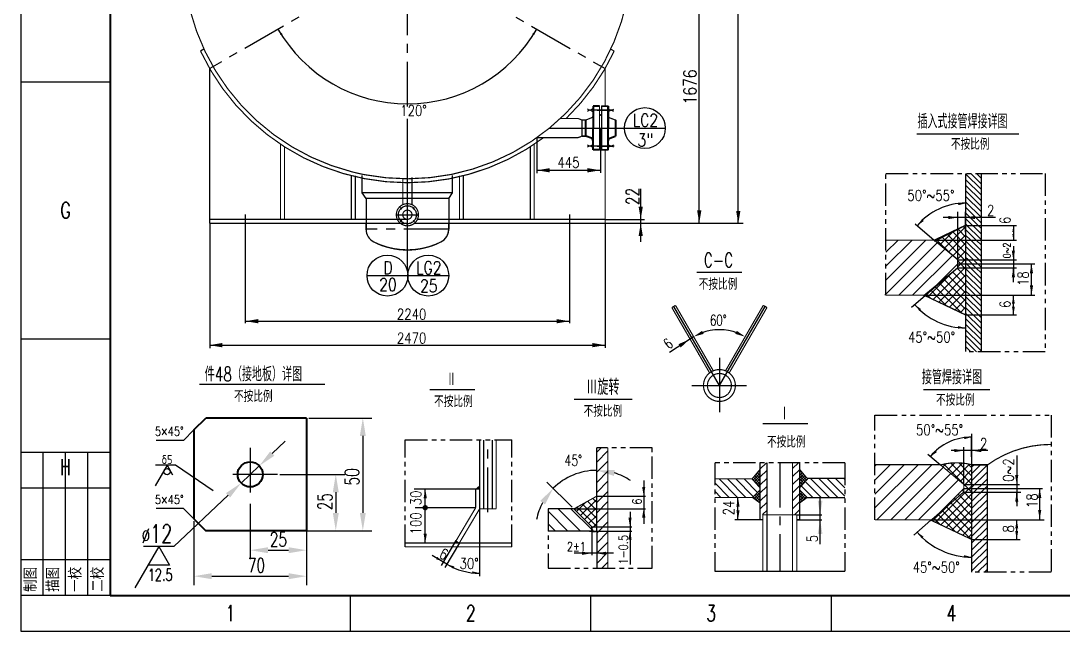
# Model space of a CAD drawing. Header units: millimetres. Extents: x 0 to 841, y 645 to 1239.
# Drawn here: x 0 to 291.3, y 645 to 815.6 of the extents above; entities that cross this region are included whole.
import ezdxf
from ezdxf.enums import TextEntityAlignment as Align

# ---------------------------------------------------------------- set-up
doc = ezdxf.new("R2010")
doc.units = ezdxf.units.MM
doc.header["$LTSCALE"] = 10
for name, pattern in [('CENTER', [2, 1.25, -0.25, 0.25, -0.25]), ('DASHDOT-M', [25, 20, -2, 1, -2]), ('HIDDEN', [9.525, 6.35, -3.175]), ('HIDDEN-M', [4.5, 3, -1.5]), ('PHANTOM2', [1.25, 0.625, -0.125, 0.125, -0.125, 0.125, -0.125])]:
    doc.linetypes.add(name, pattern=pattern)
for name, color, linetype in [('CEN', 1, 'CENTER'), ('DIM', 4, 'Continuous'), ('DIV', 5, 'PHANTOM2'), ('HAT', 3, 'Continuous'), ('HID', 6, 'HIDDEN'), ('SYMBOL', 9, 'Continuous'), ('THN', 2, 'Continuous'), ('TXT', 4, 'Continuous')]:
    doc.layers.add(name, color=color, linetype=linetype)
doc.layers.add('THK', color=7, linetype='Continuous', lineweight=40)
doc.styles.add('HZ', font='romans.shx', dxfattribs={"width": 3, "height": 6, "bigfont": 'hztxtc.shx'})
doc.styles.add('HZFS', font='complex.shx', dxfattribs={"width": 0.7, "bigfont": 'HZTXTC.SHX'})
doc.styles.get("Standard").update_dxf_attribs({"font": 'complex.shx', "width": 0.7, "bigfont": 'HZTXTC.SHX'})
doc.dimstyles.new('TYDIMSTYLE$0', dxfattribs={"dimtxt": 3.125, "dimasz": 5, "dimexe": 2.5, "dimexo": 0.625, "dimgap": 1, "dimtad": 1, "dimdec": 4, "dimdsep": 46, "dimtxsty": 'standard', "dimcen": 0, "dimclrd": 256, "dimclre": 256, "dimclrt": 256, "dimadec": 0, "dimazin": 0, "dimtfac": 0.707, "dimtdec": 4, "dimtmove": 0, "dimatfit": 3, "dimfxl": 0, "dimarcsym": 0})
doc.dimstyles.new('TYDIMSTYLE$2', dxfattribs={"dimtxt": 3.125, "dimasz": 5, "dimexe": 2.5, "dimexo": 0.625, "dimgap": 1, "dimtad": 2, "dimtih": 1, "dimtoh": 1, "dimdec": 4, "dimdsep": 46, "dimtxsty": 'standard', "dimcen": 0, "dimclrd": 256, "dimclre": 256, "dimclrt": 256, "dimadec": 0, "dimazin": 0, "dimtfac": 0.707, "dimtdec": 4, "dimtmove": 0, "dimatfit": 3, "dimfxl": 0, "dimarcsym": 0})
doc.dimstyles.new('TYDIMSTYLE$3', dxfattribs={"dimtxt": 3.125, "dimasz": 5, "dimexe": 2.5, "dimexo": 0.625, "dimgap": 1, "dimtad": 1, "dimtoh": 1, "dimdec": 4, "dimdsep": 46, "dimtxsty": 'standard', "dimcen": 0, "dimclrd": 256, "dimclre": 256, "dimclrt": 256, "dimadec": 0, "dimazin": 0, "dimtfac": 0.707, "dimtdec": 4, "dimtmove": 0, "dimatfit": 2, "dimfxl": 0, "dimarcsym": 0})

# ---------------------------------------------------------------- blocks, each defined once
blk = doc.blocks.new('hql1')
at = {"layer": 'THN'}
for p, q in [((-25, 40), (0, 40)), ((-25, 40), (-25, 0)), ((-18.75, 0), (-18.75, 40)), ((-12.5, 0), (-12.5, 40)), ((-6.25, 0), (-6.25, 40)), ((0, 0), (0, 40)), ((0, 30), (-25, 30)), ((-25, 10), (0, 10)), ((0, 0), (-25, 0))]:
    blk.add_line(p, q, dxfattribs=at)
at = {"layer": 'TXT'}
for s, p in [(' 制图', (-20.52, -1.42)), (' 描图', (-14.27, -1.42)), (' 一校', (-8.02, -1.42)), (' 二校', (-1.77, -1.42))]:
    blk.add_text(s, height=3.5, rotation=90, dxfattribs=at).set_placement(p)
blk = doc.blocks.new('*X4')
at = {"color": 0, "linetype": 'Continuous'}
for p, q in [((-895.65, -186.93), (-897.3, -185.28)), ((-895.65, -186.23), (-896.98, -184.89)), ((-895.65, -185.52), (-896.66, -184.51)), ((-895.65, -184.81), (-896.34, -184.12)), ((-895.65, -184.11), (-896.01, -183.74)), ((-895.65, -183.4), (-895.69, -183.35)), ((-884.05, -185.09), (-885.55, -183.59)), ((-883.83, -186.02), (-885.55, -184.3)), ((-884.16, -186.4), (-885.55, -185.01)), ((-895.65, -187.64), (-897.62, -185.66)), ((-884.5, -186.77), (-885.55, -185.72)), ((-884.83, -187.15), (-885.55, -186.42)), ((-885.16, -187.52), (-885.55, -187.13)), ((-885.5, -187.89), (-885.55, -187.84)), ((-895.86, -191.67), (-897.31, -190.22)), ((-895.65, -191.18), (-896.95, -189.87)), ((-895.65, -190.47), (-896.6, -189.51)), ((-895.65, -189.76), (-896.25, -189.16)), ((-895.65, -189.06), (-895.9, -188.8)), ((-884.07, -190.73), (-885.55, -189.25)), ((-884.48, -191.03), (-885.55, -189.96)), ((-884.88, -191.33), (-885.55, -190.67)), ((-885.29, -191.63), (-885.55, -191.37))]:
    blk.add_line(p, q, dxfattribs=at)
blk = doc.blocks.new('*X3')
at = {"color": 0, "linetype": 'Continuous'}
for p, q in [((-897.37, -186.02), (-895.65, -184.3)), ((-897.13, -185.07), (-895.65, -183.59)), ((-897.04, -186.39), (-895.65, -185)), ((-885.55, -183.39), (-885.51, -183.35)), ((-885.55, -184.1), (-885.18, -183.74)), ((-885.55, -184.81), (-884.86, -184.12)), ((-885.55, -185.52), (-884.54, -184.51)), ((-885.55, -186.22), (-884.22, -184.89)), ((-885.55, -186.93), (-883.9, -185.28)), ((-896.7, -186.77), (-895.65, -185.71)), ((-896.37, -187.14), (-895.65, -186.42)), ((-896.04, -187.52), (-895.65, -187.13)), ((-895.7, -187.89), (-895.65, -187.83)), ((-885.55, -187.64), (-883.58, -185.66)), ((-897.13, -190.73), (-895.65, -189.25)), ((-896.72, -191.03), (-895.65, -189.95)), ((-885.55, -189.05), (-885.3, -188.8)), ((-885.55, -189.76), (-884.95, -189.16)), ((-885.55, -190.47), (-884.6, -189.51)), ((-885.55, -191.17), (-884.25, -189.87)), ((-885.36, -191.69), (-883.89, -190.22)), ((-896.32, -191.33), (-895.65, -190.66)), ((-895.91, -191.63), (-895.65, -191.37))]:
    blk.add_line(p, q, dxfattribs=at)
blk = doc.blocks.new('*D30')
at = {"lineweight": -2}
for p, q in [((64.09, 680.55), (64.09, 665.11)), ((79.84, 680.55), (79.84, 665.11)), ((69.09, 667.61), (74.84, 667.61))]:
    blk.add_line(p, q, dxfattribs=at)
for points in [[(69.09, 668.44), (69.09, 666.78), (64.09, 667.61)], [(74.84, 668.44), (74.84, 666.78), (79.84, 667.61)]]:
    blk.add_solid(points)
at = {"layer": 'DEFPOINTS', "color": 0}
for p in [(64.09, 681.18), (79.84, 681.18), (79.84, 667.61)]:
    blk.add_point(p, dxfattribs=at)
at = {"insert": (71.98, 670.61), "char_height": 4, "attachment_point": 5}
blk.add_mtext('25', dxfattribs=at)
blk = doc.blocks.new('*D31')
at = {"lineweight": -2}
for p, q in [((72.34, 688.79), (90.51, 688.79)), ((88.01, 683.79), (88.01, 678.04)), ((72.34, 673.04), (90.51, 673.04))]:
    blk.add_line(p, q, dxfattribs=at)
for points in [[(87.18, 683.79), (88.85, 683.79), (88.01, 688.79)], [(87.18, 678.04), (88.85, 678.04), (88.01, 673.04)]]:
    blk.add_solid(points)
at = {"layer": 'DEFPOINTS', "color": 0}
for p in [(71.72, 688.79), (71.72, 673.04), (88.01, 673.04)]:
    blk.add_point(p, dxfattribs=at)
at = {"insert": (85.01, 681.18), "char_height": 4, "attachment_point": 5, "rotation": 90}
blk.add_mtext('25', dxfattribs=at)
blk = doc.blocks.new('*D32')
at = {"lineweight": -2}
for p, q in [((80.47, 704.54), (98.07, 704.54)), ((95.57, 699.54), (95.57, 678.04)), ((80.47, 673.04), (98.07, 673.04))]:
    blk.add_line(p, q, dxfattribs=at)
for points in [[(94.74, 699.54), (96.4, 699.54), (95.57, 704.54)], [(94.74, 678.04), (96.4, 678.04), (95.57, 673.04)]]:
    blk.add_solid(points)
at = {"layer": 'DEFPOINTS', "color": 0}
for p in [(79.84, 704.54), (79.84, 673.04), (95.57, 673.04)]:
    blk.add_point(p, dxfattribs=at)
at = {"insert": (92.57, 688.12), "char_height": 4, "attachment_point": 5, "rotation": 90}
blk.add_mtext('50', dxfattribs=at)
blk = doc.blocks.new('*D33')
at = {"lineweight": -2}
for p, q in [((48.34, 675.72), (48.34, 657.85)), ((79.84, 672.41), (79.84, 657.85)), ((53.34, 660.35), (74.84, 660.35))]:
    blk.add_line(p, q, dxfattribs=at)
for points in [[(53.34, 661.18), (53.34, 659.51), (48.34, 660.35)], [(74.84, 661.18), (74.84, 659.51), (79.84, 660.35)]]:
    blk.add_solid(points)
at = {"layer": 'DEFPOINTS', "color": 0}
for p in [(48.34, 676.35), (79.84, 673.04), (79.84, 660.35)]:
    blk.add_point(p, dxfattribs=at)
at = {"insert": (65.84, 663.35), "char_height": 4, "attachment_point": 5}
blk.add_mtext('70', dxfattribs=at)
blk = doc.blocks.new('*D34')
at = {"lineweight": -2}
for p, q in [((70.28, 694.62), (73.91, 698.05)), ((66.64, 691.19), (61.55, 686.38)), ((57.91, 682.95), (42.77, 668.67)), ((42.77, 668.67), (34.28, 668.67))]:
    blk.add_line(p, q, dxfattribs=at)
for points in [[(69.7, 695.23), (70.85, 694.01), (66.64, 691.19)], [(57.34, 683.56), (58.48, 682.35), (61.55, 686.38)]]:
    blk.add_solid(points)
at = {"layer": 'DEFPOINTS', "color": 0}
for p in [(66.64, 691.19), (61.55, 686.38)]:
    blk.add_point(p, dxfattribs=at)
at = {"insert": (38.03, 672.23), "char_height": 4, "attachment_point": 5}
blk.add_mtext('%%c{\\H1.28x;12}', dxfattribs=at)
blk = doc.blocks.new('*D36')
at = {"layer": 'DEFPOINTS', "color": 0}
for p in [(160.92, 696.26), (152.34, 687.63), (154.48, 679.22), (159.52, 674.17), (160.92, 672.98)]:
    blk.add_point(p, dxfattribs=at)
at = {"layer": 'DIM', "lineweight": -2}
blk.add_line((154.04, 679.66), (147.02, 686.67), dxfattribs=at)
for start, end in [(90, 135), (56.477, 73.2385), (151.7615, 168.523)]:
    blk.add_arc((160.92, 672.78), 17.15, start, end, dxfattribs=at)
at = {"layer": 'DIM'}
for points in [[(165.74, 688.38), (165.99, 690.02), (160.92, 689.93)], [(145.14, 681.39), (146.48, 680.39), (148.79, 684.9)]]:
    blk.add_solid(points, dxfattribs=at)
at = {"layer": 'DIM', "insert": (154.4, 692.73), "char_height": 3.125, "attachment_point": 5}
blk.add_mtext('45°', dxfattribs=at)

msp = doc.modelspace()

# ---------------------------------------------------------------- hatches: boundary and pattern name
at = {"layer": 'HAT'}
h = msp.add_hatch(dxfattribs=at)
h.set_pattern_fill('ANSI37', color=256, scale=0.5, style=0)
h.paths.add_polyline_path([(261.83472, 757.32718), (255.86492, 754.2539), (261.83472, 754.2539)])
h.paths.add_polyline_path([(264.03472, 758.38314), (263.8859, 758.38314), (261.83472, 757.32718), (261.83472, 754.2539), (264.03472, 754.2539)])
h.paths.add_polyline_path([(264.03472, 754.2539), (261.83472, 754.2539), (261.83472, 748.78881), (264.03472, 748.78881)])
h.paths.add_polyline_path([(261.83472, 754.2539), (255.86492, 754.2539), (255.51842, 754.07552), (261.81888, 748.78881), (261.83472, 748.78881)])
h.paths.add_polyline_path([(264.03472, 748.78881), (261.83472, 748.78881), (261.83472, 748.77552), (261.83472, 747.67552), (264.03472, 747.67552)])
h.paths.add_polyline_path([(264.03472, 747.67552), (261.83472, 747.67552), (261.83472, 746.57552), (264.03472, 746.57552)])
h.paths.add_polyline_path([(264.03472, 746.57552), (261.83472, 746.57552), (259.88166, 744.97417), (252.80287, 738.87552), (264.03472, 738.87552)])
h.paths.add_polyline_path([(264.03472, 738.87552), (252.80287, 738.87552), (252.67553, 738.76581), (264.03472, 733.39381)])
h = msp.add_hatch(dxfattribs=at)
h.set_pattern_fill('ANSI37', color=256, scale=0.5, style=0)
h.paths.add_polyline_path([(263.511, 691.92757, 0.099032199), (257.02714, 691.44375), (263.511, 686.00315)])
h.paths.add_polyline_path([(265.711, 691.50315, 0.033834014), (263.511, 691.92757), (263.511, 686.00315), (265.711, 686.00315)])
h.paths.add_polyline_path([(265.711, 686.00315), (263.511, 686.00315), (263.511, 684.90315), (265.711, 684.90315)])
h.paths.add_polyline_path([(265.711, 684.90315), (263.511, 684.90315), (263.511, 683.80315), (265.711, 683.80315)])
h.paths.add_polyline_path([(265.711, 683.80315), (263.511, 683.80315), (263.511, 684.83875), (256.61876, 677.9465), (258.94281, 679.94876), (255.09719, 676.10315), (265.711, 676.10315)])
h.paths.add_polyline_path([(265.711, 676.10315), (255.09719, 676.10315), (254.78339, 675.78934), (265.34495, 670.79455), (265.711, 671.1606)])
h = msp.add_hatch(dxfattribs=at)
h.set_pattern_fill('ANSI37', color=256, scale=0.5, style=0)
h.paths.add_polyline_path([(160.91942, 679.21607), (154.66174, 679.21607), (154.5444, 679.15083), (159.52477, 674.17047), (160.91942, 674.17047)])
h.paths.add_polyline_path([(160.91942, 674.17047), (159.52477, 674.17047), (159.52477, 672.97561), (160.91942, 672.97561)])
h.paths.add_polyline_path([(160.91942, 682.6953), (154.66174, 679.21607), (160.91942, 679.21607)])

# ---------------------------------------------------------------- linework, layer by layer
at = {"color": 1, "linetype": 'ByBlock'}
for p, q in [((200.49387, 758.97793), (200.49387, 928.17858)), ((189.58482, 758.97793), (189.58482, 834.12003)), ((108.02115, 760.07793), (108.02115, 788.1535)), ((144.23182, 773.80113), (162.00505, 773.80113)), ((173.23105, 753.81156), (173.23105, 768.63501)), ((277.37409, 758.38314), (277.37409, 754.2539)), ((277.37409, 752.6129), (277.37409, 744.23461)), ((62.66873, 731.61409), (153.37357, 731.61409)), ((52.76873, 724.92525), (163.27357, 724.92525)), ((278.31137, 694.04674), (278.31137, 679.90766)), ((113.00838, 669.64987), (113.00838, 684.70046)), ((174.06699, 687.06791), (174.06699, 674.99756)), ((200.40462, 676.12927), (200.40462, 682.33457)), ((223.36444, 669.2637), (223.36444, 682.30383)), ((170.23982, 678.30068), (170.23982, 663.61807)), ((165.66346, 666.75224), (154.66985, 666.75224)), ((164.19388, 666.75224), (156.20243, 666.75224))]:
    msp.add_line(p, q, dxfattribs=at)
at = {"color": 4, "linetype": 'Continuous'}
for p, q in [((51.18067, 807.65401), (50.22442, 807.10192)), ((159.9126, 779.49377), (159.9126, 791.69223)), ((159.9126, 791.69223), (161.69453, 791.69223)), ((164.0975, 791.69223), (162.31557, 791.69223)), ((157.83224, 787.83155), (156.83499, 787.83155)), ((161.69453, 789.26823), (162.31557, 789.26823)), ((162.00505, 785.593), (162.00505, 773.09534)), ((168.68912, 785.593), (180.10293, 785.593)), ((144.23182, 782.93333), (144.23182, 772.97407)), ((157.83224, 783.35445), (156.83499, 783.35445)), ((156.83499, 783.35445), (157.83224, 783.35445)), ((159.9126, 779.49377), (161.69453, 779.49377)), ((161.69453, 779.49377), (159.9126, 779.49377)), ((164.0975, 779.49377), (162.31557, 779.49377)), ((162.31557, 779.49377), (164.0975, 779.49377)), ((106.44401, 762.9509), (106.03076, 763.36416)), ((106.44401, 762.9509), (106.03076, 763.36416)), ((109.59829, 762.9509), (110.01155, 763.36416)), ((109.59829, 762.9509), (110.01155, 763.36416)), ((104.92796, 761.37376), (111.03763, 761.37376)), ((52.76873, 758.97793), (52.76873, 724.05356)), ((96.47115, 758.97793), (96.47115, 757.32793)), ((106.44401, 759.79662), (106.03076, 759.38337)), ((106.44401, 759.79662), (106.03076, 759.38337)), ((109.59829, 759.79662), (110.01155, 759.38337)), ((109.59829, 759.79662), (110.01155, 759.38337)), ((119.57115, 758.97793), (119.57115, 757.32793)), ((163.27357, 760.07793), (174.32855, 760.07793)), ((163.27357, 758.97793), (163.27357, 724.20077)), ((163.27357, 758.97793), (201.82182, 758.97793)), ((255.33018, 753.97862), (264.42064, 758.65842)), ((62.66873, 757.20878), (62.66873, 731.08519)), ((153.37357, 757.20878), (153.37357, 731.08519)), ((261.83472, 748.77552), (255.28008, 754.27552)), ((255.60565, 754.2539), (278.23337, 754.2539)), ((261.74779, 748.78881), (264.16979, 748.78881)), ((261.83472, 746.57552), (261.83472, 748.77552)), ((252.46849, 738.58744), (261.74038, 746.57552)), ((261.83472, 747.67552), (283.40632, 747.67552)), ((96.73982, 744.36525), (108.15363, 744.36525)), ((108.15363, 744.36525), (119.56743, 744.36525)), ((188.94307, 745.31257), (201.505, 745.31257)), ((252.44356, 738.87552), (264.03472, 733.39381)), ((49.9303, 713.97973), (84.91576, 713.97973)), ((114.32247, 712.52193), (126.88441, 712.52193)), ((154.61529, 709.83025), (170.82466, 709.83025)), ((207.36293, 702.99874), (219.92486, 702.99874)), ((238.65645, 691.50315), (238.66688, 691.50315)), ((265.711, 691.50315), (270.111, 691.50315)), ((127.1198, 684.70046), (109.92722, 684.70046)), ((263.511, 684.90315), (285.49217, 684.90315)), ((160.91942, 682.6953), (174.55518, 682.6953)), ((127.1198, 679.49686), (110.18541, 679.49686)), ((128.2198, 679.19476), (128.2198, 660.34224)), ((154.66174, 679.21607), (174.55518, 679.21607)), ((206.55353, 676.12927), (199.49053, 676.12927)), ((238.65645, 676.10315), (238.66688, 676.10315)), ((254.35181, 675.99344), (249.51874, 671.82957)), ((160.91942, 672.97561), (160.91942, 662.55015)), ((121.6034, 670.3342), (117.46543, 663.36876)), ((122.54923, 669.6495), (118.48169, 662.80262)), ((119.00978, 663.69155), (114.93573, 666.17652)), ((193.90335, 661.73412), (230.30888, 661.73412))]:
    msp.add_line(p, q, dxfattribs=at)
at = {"color": 1, "linetype": 'DASHDOT-M'}
for p, q in [((147.72528, 785.593), (168.68912, 785.593)), ((108.02115, 745.58774), (108.02115, 776.00681)), ((62.66873, 761.45167), (62.66873, 757.20878)), ((153.37357, 761.45167), (153.37357, 757.20878)), ((108.02115, 750.07061), (108.02115, 758.66559)), ((195.22012, 713.64487), (182.45489, 735.7549)), ((195.22012, 713.64487), (207.98535, 735.7549)), ((195.22012, 721.3401), (195.22012, 706.16785)), ((187.52304, 713.64487), (202.82996, 713.64487)), ((188.90115, 713.64487), (201.56744, 713.64487))]:
    msp.add_line(p, q, dxfattribs=at)
at = {"color": 7, "linetype": 'Continuous'}
for p, q in [((250.39004, 784.01679), (278.86944, 784.01679)), ((272.37994, 760.58316), (257.71663, 760.58316)), ((261.83472, 748.77552), (261.83472, 762.18019)), ((264.03472, 756.47552), (264.03472, 762.18019)), ((249.89814, 758.7915), (255.28008, 754.27552)), ((264.03472, 748.77552), (278.23337, 748.77552)), ((261.74038, 746.57552), (278.23337, 746.57552)), ((264.03472, 746.57552), (278.23337, 746.57552)), ((277.37572, 742.53896), (277.37572, 746.57552)), ((282.42483, 738.87552), (282.42483, 747.67552)), ((248.90325, 735.51585), (252.67553, 738.76581)), ((252.27891, 738.87552), (283.40632, 738.87552)), ((277.36435, 733.38799), (277.36435, 738.87552)), ((264.03472, 733.38799), (278.23337, 733.38799)), ((188.0089, 727.28561), (181.30234, 722.91472)), ((189.41555, 722.42978), (189.47653, 722.33622)), ((190.39697, 723.15244), (190.49593, 723.0006)), ((252.27819, 712.49533), (270.77544, 712.49533)), ((265.711, 700.17127), (265.711, 691.50315)), ((265.711, 693.70315), (265.711, 699.40782)), ((263.511, 686.00315), (263.511, 696.39768)), ((253.44671, 694.44809), (257.02714, 691.44375)), ((270.22865, 695.45899), (259.97029, 695.45899)), ((263.511, 686.00315), (279.10764, 686.00315)), ((284.72831, 676.10315), (284.72831, 684.90315)), ((197.09471, 682.33457), (197.09471, 682.30383)), ((263.511, 683.80315), (278.98448, 683.80315)), ((265.711, 683.80315), (279.47715, 683.80315)), ((278.313, 680.99002), (278.313, 683.80315)), ((207.35761, 676.12927), (206.55353, 676.12927)), ((216.85463, 677.50364), (223.82376, 677.50364)), ((217.65871, 676.12927), (216.85463, 676.12927)), ((216.85463, 676.12927), (223.82376, 676.12927)), ((253.95519, 676.10315), (285.98483, 676.10315)), ((278.30162, 670.61562), (278.30162, 676.10315)), ((158.91942, 672.97561), (158.85203, 672.97561)), ((158.91942, 672.97561), (170.72801, 672.97561)), ((159.52477, 674.17047), (170.72801, 674.17047)), ((159.52477, 672.97561), (159.52477, 666.26153)), ((265.711, 670.61562), (279.23081, 670.61562))]:
    msp.add_line(p, q, dxfattribs=at)
msp.add_line((156.83499, 783.35445), (155.80602, 782.93333))
at = {"color": 0, "linetype": 'Continuous'}
for p, q in [((268.43472, 768.38102), (264.03472, 772.78102)), ((268.43472, 769.93666), (265.48147, 772.88991)), ((268.43472, 771.49229), (267.0371, 772.88991)), ((268.43472, 766.82539), (264.03472, 771.22539)), ((268.43472, 765.26975), (264.03472, 769.66975)), ((268.43472, 763.71412), (264.03472, 768.11412)), ((268.43472, 762.15848), (264.03472, 766.55848)), ((268.43472, 760.60285), (264.03472, 765.00285)), ((268.43472, 759.04721), (264.03472, 763.44721)), ((267.54316, 758.38314), (264.03472, 761.89158)), ((268.43472, 755.93594), (264.03472, 760.33594)), ((268.43472, 754.38031), (264.03472, 758.78031)), ((268.43472, 757.49158), (267.54316, 758.38314)), ((267.00549, 754.2539), (264.03472, 757.22467)), ((265.44986, 754.2539), (264.03472, 755.66904)), ((241.43186, 738.87552), (256.12385, 753.56751)), ((241.75806, 746.97989), (249.05369, 754.27552)), ((241.75806, 743.09081), (252.94277, 754.27552)), ((241.75806, 750.86898), (245.1646, 754.27552)), ((245.32095, 738.87552), (258.23852, 751.79309)), ((268.43472, 749.7134), (264.03472, 754.1134)), ((267.81697, 748.77552), (264.03472, 752.55777)), ((268.43472, 751.26904), (265.44986, 754.2539)), ((268.43472, 752.82467), (267.00549, 754.2539)), ((249.21004, 738.87552), (260.35319, 750.01867)), ((266.26134, 748.77552), (264.03472, 751.00213)), ((264.7057, 748.77552), (264.03472, 749.4465)), ((266.9057, 746.57552), (264.7057, 748.77552)), ((268.43472, 746.60213), (266.26134, 748.77552)), ((268.43472, 748.15777), (267.81697, 748.77552)), ((254.94248, 740.71887), (261.83472, 747.61112)), ((265.35007, 746.57552), (264.03472, 747.89086)), ((268.43472, 741.93523), (264.03472, 746.33523)), ((268.43472, 743.49086), (265.35007, 746.57552)), ((268.43472, 745.0465), (266.9057, 746.57552)), ((268.43472, 740.3796), (264.03472, 744.7796)), ((268.38316, 738.87552), (264.03472, 743.22396)), ((266.82753, 738.87552), (264.03472, 741.66833)), ((265.27189, 738.87552), (264.03472, 740.11269)), ((268.43472, 734.15706), (264.03472, 738.55706)), ((268.43472, 732.60142), (264.03472, 737.00142)), ((268.43472, 735.71269), (265.27189, 738.87552)), ((268.43472, 737.26833), (266.82753, 738.87552)), ((268.43472, 738.82396), (268.38316, 738.87552)), ((268.43472, 731.04579), (264.03472, 735.44579)), ((268.43472, 729.49015), (264.03472, 733.89015)), ((268.43472, 727.93452), (264.03472, 732.33452)), ((268.43472, 726.37888), (264.03472, 730.77888)), ((268.43472, 724.82325), (264.03472, 729.22325)), ((268.43472, 723.26761), (264.03472, 727.66761)), ((267.07498, 723.07172), (264.03472, 726.11198)), ((265.51934, 723.07172), (264.03472, 724.55634)), ((162.14024, 696.26351), (160.91942, 695.04269)), ((164.05456, 695.3494), (160.91942, 692.21426)), ((164.05456, 692.52098), (160.91942, 689.38583)), ((206.55353, 690.25785), (208.35959, 692.06391)), ((215.66663, 690.41049), (217.32005, 692.06391)), ((238.65645, 691.09689), (239.0627, 691.50315)), ((238.65645, 683.31872), (246.84088, 691.50315)), ((238.65645, 679.42963), (250.72996, 691.50315)), ((238.65645, 687.2078), (242.95179, 691.50315)), ((239.21905, 676.10315), (254.61905, 691.50315)), ((243.10814, 676.10315), (257.80013, 690.79514)), ((265.711, 690.92783), (266.28631, 691.50315)), ((265.711, 688.98329), (268.23086, 691.50315)), ((265.711, 687.03875), (270.111, 691.43875)), ((164.05456, 689.69255), (160.91942, 686.55741)), ((195.1105, 687.54167), (200.3176, 682.33457)), ((197.44395, 687.54167), (202.65105, 682.33457)), ((199.7774, 687.54167), (204.67691, 682.64216)), ((202.11085, 687.54167), (205.90075, 683.75177)), ((206.55353, 688.01774), (208.54561, 690.00982)), ((206.55353, 685.77762), (208.54561, 687.7697)), ((215.66663, 688.17038), (217.65871, 690.16246)), ((215.66663, 685.93027), (217.65871, 687.92235)), ((220.61124, 687.7089), (226.0163, 682.30383)), ((222.94469, 687.7089), (228.34976, 682.30383)), ((225.27815, 687.7089), (230.30888, 682.67816)), ((227.6116, 687.7089), (230.30888, 685.01161)), ((229.94505, 687.7089), (230.30888, 687.34507)), ((246.99723, 676.10315), (259.9148, 689.02072)), ((265.711, 685.0942), (270.111, 689.4942)), ((265.711, 683.14966), (270.111, 687.54966)), ((164.05456, 686.86412), (160.91942, 683.72898)), ((193.90335, 686.41536), (197.98415, 682.33457)), ((206.55353, 683.53751), (208.54561, 685.52959)), ((215.66663, 683.69015), (217.65871, 685.68223)), ((218.09736, 685.55587), (221.3494, 682.30383)), ((219.33091, 686.65577), (223.68285, 682.30383)), ((250.88631, 676.10315), (262.02947, 687.2463)), ((256.61876, 677.9465), (263.511, 684.83875)), ((265.711, 681.20511), (270.111, 685.60511)), ((164.05456, 684.03569), (160.91942, 680.90055)), ((193.90335, 684.08191), (195.65069, 682.33457)), ((206.55353, 681.2974), (208.54561, 683.28948)), ((215.66663, 681.45004), (217.65871, 683.44212)), ((265.711, 679.26057), (270.111, 683.66057)), ((265.711, 677.31603), (270.111, 681.71603)), ((150.20197, 679.21607), (156.44243, 672.97561)), ((153.7375, 679.21607), (159.52477, 673.42881)), ((164.05456, 681.20727), (160.91942, 678.07213)), ((206.55353, 679.05728), (208.54561, 681.04936)), ((207.30585, 677.56949), (208.54561, 678.80925)), ((215.66663, 679.20992), (217.65871, 681.202)), ((216.20045, 677.50364), (217.65871, 678.96189)), ((254.78339, 675.78934), (258.94281, 679.94876)), ((265.711, 675.37148), (270.111, 679.77148)), ((147.33248, 678.55003), (152.90689, 672.97561)), ((164.05456, 678.37884), (160.91942, 675.2437)), ((265.711, 673.42694), (270.111, 677.82694)), ((265.711, 671.4824), (270.111, 675.8824)), ((147.33248, 675.0145), (149.37136, 672.97561)), ((164.05456, 675.55041), (160.91942, 672.41527)), ((163.47976, 674.97561), (161.47976, 672.97561)), ((164.05456, 675.55041), (163.47976, 674.97561)), ((265.711, 669.53785), (270.111, 673.93785)), ((164.05456, 672.72199), (160.91942, 669.58684)), ((265.34495, 670.79455), (265.711, 671.1606)), ((265.711, 667.59331), (270.111, 671.99331)), ((265.711, 665.64877), (270.111, 670.04877)), ((164.05456, 669.89356), (160.91942, 666.75842)), ((164.05456, 667.06513), (160.91942, 663.92999)), ((265.711, 663.70422), (270.111, 668.10422)), ((164.05456, 664.2367), (162.36801, 662.55015)), ((265.711, 661.75968), (270.111, 666.15968)), ((267.36537, 661.46951), (270.111, 664.21513)), ((269.30992, 661.46951), (270.111, 662.27059))]:
    msp.add_line(p, q, dxfattribs=at)
at = {"color": 6, "linetype": 'HIDDEN-M'}
for p, q in [((96.47115, 765.90017), (95.37301, 767.49777)), ((119.57115, 765.90017), (120.6693, 767.49777))]:
    msp.add_line(p, q, dxfattribs=at)
at = {"color": 0, "linetype": 'ByBlock'}
for p in [(263.8697, 758.38314), (264.03472, 758.38314)]:
    msp.add_line(p, (278.23337, 758.38314), dxfattribs=at)
at = {"color": 7}
for p, q in [((43.23399, 691.34047), (37.61858, 691.34047)), ((53.75796, 684.18675), (43.23399, 691.34047))]:
    msp.add_line(p, q, dxfattribs=at)
at = {"color": 4, "linetype": 'Continuous', "const_width": 0.33}
for points in [[(96.09269, 772.56516, 70.065473187), (92.60013, 773.346, 0.014272365)], [(104.92796, 761.37376, 2.414213562), (108.02115, 764.46696, 0.414213562)], [(111.11435, 761.37376, 2.414213562), (108.02115, 758.28056, 0.414213562)], [(106.72985, 761.37376, 2.414213562), (108.02115, 762.66507, 0.414213562)], [(109.31246, 761.37376, 2.414213562), (108.02115, 760.08245, 0.414213562)]]:
    msp.add_lwpolyline(points, format="xyb", close=True, dxfattribs=at)
at = {"color": 4, "linetype": 'Continuous'}
for points, const_width in [([(108.02115, 770.32003, -0.291215101), (50.22442, 807.10192, -0.802193443)], 0.33), ([(152.3678, 788.25267, 0.09149617), (165.81788, 807.10192, 0.802193443)], 0.33), ([(108.02115, 770.32003, 0.161292027), (146.10478, 782.93333, 0.802193443)], 0.33), ([(96.47115, 757.32793, 0.284079045), (98.67701, 753.75878, 0.284079045)], 0.33), ([(117.3653, 753.75878, 0.284079045), (119.57115, 757.32793, 0.284079045)], 0.33), ([(98.67701, 753.75878, 0.236067976), (117.3653, 753.75878, 0.236067976)], 0.33), ([(287.90512, 697.16714, 0.160050213), (270.06089, 691.38577, 0.160050213)], 0.33), ([(265.711, 691.50315, 0.133312898), (257.02714, 691.44375, 0.133312898)], 0.33), ([(159.52477, 672.97561, 0.354588726), (160.91942, 672.97561, 0.215857003)], 0.3)]:
    msp.add_lwpolyline(points, format="xyb", dxfattribs=dict(at, const_width=const_width))
for points, const_width in [([(164.86163, 807.65401), (165.81788, 807.10192)], 0.33), ([(52.76873, 802.22003), (52.76873, 758.97793)], 0.33), ([(163.27357, 802.22003), (163.27357, 791.69223)], 0.33), ([(159.9126, 791.69223), (161.69453, 791.69223), (161.69453, 785.593)], 0.33), ([(159.9126, 791.69223), (159.9126, 785.593)], 0.33), ([(161.84303, 789.26823), (162.31557, 789.26823)], 0.33), ([(162.31557, 785.593), (162.31557, 791.69223), (164.0975, 791.69223), (164.0975, 785.593)], 0.33), ([(156.83499, 787.83155), (156.83499, 783.35445)], 0.33), ([(166.17787, 787.83878), (166.17787, 785.593)], 0.33), ([(159.9126, 779.49377), (161.69453, 779.49377), (161.69453, 785.593)], 0.33), ([(159.9126, 779.49377), (159.9126, 785.593)], 0.33), ([(162.31557, 785.593), (162.31557, 779.49377), (164.0975, 779.49377), (164.0975, 785.593)], 0.33), ([(166.17787, 783.34722), (166.17787, 785.593)], 0.33), ([(72.56873, 781.07697), (72.56873, 760.07793)], 0.33), ([(143.47357, 781.07697), (143.47357, 760.07793)], 0.33), ([(161.84303, 781.91777), (162.31557, 781.91777)], 0.33), ([(73.66873, 780.35804), (73.66873, 760.07793)], 0.33), ([(142.37357, 780.35804), (142.37357, 760.07793)], 0.33), ([(163.27357, 779.49377), (163.27357, 758.97793)], 0.33), ([(92.36873, 772.26987), (92.36873, 760.07793)], 0.33), ([(93.46873, 772.26987), (93.46873, 760.07793)], 0.33), ([(109.31246, 764.18453), (109.31246, 771.78891)], 0.33), ([(122.57357, 772.26987), (122.57357, 760.07793)], 0.33), ([(123.67357, 772.26987), (123.67357, 760.07793)], 0.33), ([(264.03472, 723.07172), (264.03472, 772.88991)], 0.33), ([(268.43472, 723.07172), (268.43472, 772.88991)], 0.33), ([(106.72985, 764.18453), (106.72985, 771.56144)], 0.33), ([(52.76873, 760.07793), (89.39314, 760.07793)], 0.33), ([(52.76873, 758.97793), (88.72433, 758.97793)], 0.33), ([(88.72433, 758.97793), (108.02115, 758.97793)], 0.33), ([(89.39314, 760.07793), (108.02115, 760.07793)], 0.33), ([(96.47115, 758.97793), (96.47115, 757.32793)], 0.33), ([(106.06467, 758.97793), (108.02115, 758.97793)], 0.33), ([(163.27357, 758.97793), (109.97764, 758.97793)], 0.33), ([(163.27357, 760.07793), (110.82983, 760.07793)], 0.33), ([(119.57115, 758.97793), (119.57115, 757.32793)], 0.33), ([(264.03472, 758.45975), (255.28008, 754.27552)], 0.33), ([(255.28008, 754.27552), (241.75806, 754.27552)], 0.33), ([(261.81888, 748.78881), (255.28008, 754.27552)], 0.33), ([(261.81888, 748.78881), (261.83472, 746.57552)], 0.33), ([(261.83472, 746.57552), (252.44356, 738.87552), (241.75806, 738.87552)], 0.33), ([(264.03472, 733.39381), (252.67553, 738.76581)], 0.33), ([(160.91942, 696.26351), (160.91942, 672.97561)], 0.3), ([(164.05456, 696.26351), (164.05456, 662.55015)], 0.3), ([(204.34535, 687.54167), (206.55353, 690.18872)], 0.33), ([(219.86689, 687.54167), (217.65871, 690.18872)], 0.33), ([(238.65645, 691.50315), (256.95635, 691.50315)], 0.33), ([(263.511, 686.00315), (256.95635, 691.50315)], 0.33), ([(265.711, 691.50315), (270.22277, 691.50315)], 0.33), ([(265.711, 661.46951), (265.711, 691.50315)], 0.33), ([(270.111, 661.46951), (270.111, 691.50315)], 0.33), ([(204.34535, 687.54167), (206.55353, 685.0636)], 0.33), ([(219.86689, 687.54167), (217.65871, 685.0636)], 0.33), ([(204.49635, 682.33457), (206.55353, 684.4105)], 0.33), ([(219.71588, 682.33457), (217.65871, 684.4105)], 0.33), ([(263.511, 683.80315), (263.511, 686.00315)], 0.33), ([(154.5444, 679.15083), (160.91942, 682.6953)], 0.3), ([(204.49635, 682.33457), (206.55353, 680.8012)], 0.33), ([(219.71588, 682.33457), (217.65871, 680.8012)], 0.33), ([(254.47914, 676.10315), (263.41665, 683.80315)], 0.33), ([(206.55353, 676.12927), (207.35761, 676.12927)], 0.33), ([(216.85463, 676.12927), (217.65871, 676.12927)], 0.33), ([(238.65645, 676.10315), (254.47914, 676.10315)], 0.33), ([(254.11983, 676.10315), (265.711, 670.62144)], 0.33), ([(159.52477, 672.97561), (147.33248, 672.97561)], 0.3), ([(159.52477, 674.17047), (159.52477, 672.97561)], 0.3), ([(107.36788, 669.6495), (137.22967, 669.6495)], 0.33), ([(107.36788, 668.5495), (137.22967, 668.5495)], 0.33)]:
    msp.add_lwpolyline(points, dxfattribs=dict(at, const_width=const_width))
at = {"const_width": 0.33}
for points in [[(156.83499, 787.83155), (155.80602, 788.25267)], [(156.83499, 787.83155), (157.83224, 787.83155)], [(156.83499, 783.35445), (155.80602, 782.93333)], [(156.83499, 783.35445), (157.83224, 783.35445)], [(127.1198, 684.70046), (128.2198, 684.70046)], [(127.1198, 679.49686), (121.26977, 669.6495)], [(128.2198, 679.19476), (122.54923, 669.6495)], [(132.853, 679.19476), (128.2198, 679.19476)]]:
    msp.add_lwpolyline(points, dxfattribs=at)
at = {"color": 7, "linetype": 'Continuous', "const_width": 0.33}
for points in [[(182.95987, 736.03078, 0.024301112), (181.93468, 735.43696, 0.024301112)], [(208.50555, 735.43696, 0.024301112), (207.48036, 736.03078, 0.024301112)], [(198.57271, 713.64487, 2.414213562), (195.22012, 710.29228, 0.414213562), (198.57271, 713.64487, 0.414213562)]]:
    msp.add_lwpolyline(points, format="xyb", dxfattribs=at)
at = {"color": 7, "linetype": 'Continuous'}
for points, const_width in [([(192.48695, 717.15989), (181.93468, 735.43696)], 0.33), ([(193.51068, 717.75624), (182.95987, 736.03078)], 0.33), ([(196.92955, 717.75624), (207.48036, 736.03078)], 0.33), ([(197.95328, 717.15989), (208.50555, 735.43696)], 0.33), ([(206.55353, 692.06391), (206.55353, 676.12927)], 0.33), ([(208.54561, 692.06391), (208.54561, 661.73412)], 0.33), ([(215.66663, 692.06391), (215.66663, 661.73412)], 0.33), ([(217.65871, 692.06391), (217.65871, 676.12927)], 0.33), ([(204.34535, 687.54167), (193.90335, 687.54167)], 0.33), ([(219.68537, 687.7089), (230.30888, 687.7089)], 0.33), ([(204.49635, 682.33457), (193.90335, 682.33457)], 0.33), ([(219.73392, 682.30383), (230.30888, 682.30383)], 0.33), ([(154.47917, 679.21607), (147.33248, 679.21607)], 0.3), ([(154.47917, 679.21607), (159.52477, 674.17047)], 0.3), ([(216.85463, 677.50364), (207.35761, 677.50364)], 0.33), ([(207.35761, 677.50364), (207.35761, 661.73412)], 0.33), ([(216.85463, 677.50364), (216.85463, 661.73412)], 0.33)]:
    msp.add_lwpolyline(points, dxfattribs=dict(at, const_width=const_width))
at = {"color": 7, "linetype": 'Continuous', "const_width": 0.33}
msp.add_lwpolyline([(199.67271, 713.64487, 2.414213562), (195.22012, 709.19228, 0.414213562)], format="xyb", close=True, dxfattribs=at)
at = {"color": 4, "linetype": 'Continuous'}
for centre in [(174.39603, 785.593), (102.44673, 744.36525), (113.86053, 744.36525)]:
    msp.add_circle(centre, 5.7069, dxfattribs=at)
at = {"color": 1, "linetype": 'DASHDOT-M'}
msp.add_circle((108.02115, 761.37376), 2.51776, dxfattribs=at)
msp.add_circle((108.02115, 761.37376), 2.51776, dxfattribs=at)
at = {"color": 4, "linetype": 'Continuous'}
for centre, radius, start, end in [((108.02115, 834.12003), 41.75484, 210, 330), ((264.03472, 746.9295), 17.70592, 90, 140), ((100.46158, 757.32793), 3.99043, 180, 243.434949), ((115.58073, 757.32793), 3.99043, 296.565051, 0.0000001), ((108.02115, 772.44707), 20.89415, 243.434949, 296.565051), ((264.03472, 748.55218), 18.8358, 220.7461339, 270), ((265.711, 684.15713), 15.07003, 90, 140), ((265.711, 685.77981), 20.10348, 220.7461339, 270), ((128.2198, 679.19476), 18.03258, 239.2866585, 270)]:
    msp.add_arc(centre, radius, start, end, dxfattribs=at)
at = {"color": 7, "linetype": 'Continuous'}
msp.add_arc((195.22012, 714.79541), 14.42244, 69.449801, 110.550199, dxfattribs=at)
at = {"color": 4, "linetype": 'Continuous'}
for points in [[(72.58699, 811.55645), (73.09549, 811.87493), (71.88582, 813.2412)], [(142.93926, 811.88245), (143.44776, 811.56397), (144.14893, 813.24872)], [(261.89911, 764.73136), (261.96472, 764.03042), (264.03472, 764.57771)], [(252.36202, 759.644), (251.86724, 760.14481), (250.6122, 758.41007)], [(251.09591, 734.50208), (251.58696, 735.00654), (249.82805, 736.22747)], [(261.93131, 730.24702), (261.86964, 729.54572), (264.00436, 729.71136)], [(263.57316, 699.33962), (263.65024, 698.63985), (265.711, 699.22097)], [(255.97882, 695.01353), (255.49231, 695.52238), (254.20902, 693.80843)], [(127.01479, 684.70046), (128.02138, 684.70046), (128.2198, 685.79176)], [(122.62236, 669.6495), (121.62247, 670.36631), (121.26635, 669.76685)], [(251.76077, 670.9022), (252.25462, 671.40393), (250.5025, 672.6346)], [(116.37508, 665.7296), (116.03342, 665.11406), (118.05087, 664.39687)], [(263.59806, 666.20949), (263.54027, 665.50787), (265.67404, 665.68534)], [(120.82538, 662.44375), (121.12805, 663.07936), (119.06988, 663.66957)], [(126.14887, 661.71657), (126.08445, 661.01552), (128.2198, 661.1728)]]:
    msp.add_solid(points, dxfattribs=at)
at = {"color": 1, "linetype": 'ByBlock'}
for points in [[(147.8104, 774.39513), (147.8104, 773.20713), (144.2464, 773.80113)], [(158.35334, 774.39513), (158.35334, 773.20713), (161.91734, 773.80113)], [(172.63705, 763.63161), (173.82505, 763.63161), (173.23105, 760.06761)], [(190.17882, 762.56266), (188.99082, 762.56266), (189.58482, 758.99866)], [(201.08787, 762.41639), (199.89987, 762.41639), (200.49387, 758.85239)], [(259.2202, 760.14741), (259.2202, 761.03841), (261.8932, 760.59291)], [(266.62, 760.15228), (266.62, 761.04328), (263.947, 760.59778)], [(172.63705, 755.44596), (173.82505, 755.44596), (173.23105, 759.00996)], [(277.08006, 756.53868), (277.66812, 756.53868), (277.37409, 758.30286)], [(277.07946, 755.98534), (277.66752, 755.98534), (277.37349, 754.22116)], [(276.92438, 751.3727), (277.81538, 751.3727), (277.36988, 748.6997)], [(276.92859, 743.91268), (277.81959, 743.91268), (277.37409, 746.58568)], [(281.98103, 745.01268), (282.87203, 745.01268), (282.42653, 747.68568)], [(281.99395, 741.64307), (282.88495, 741.64307), (282.43945, 738.97007)], [(276.97217, 736.50208), (277.77407, 736.50208), (277.37312, 738.90778)], [(276.97848, 735.69758), (277.78038, 735.69758), (277.37943, 733.29188)], [(66.35238, 732.20809), (66.35238, 731.02009), (62.78838, 731.61409)], [(149.70813, 732.20809), (149.70813, 731.02009), (153.27213, 731.61409)], [(56.27231, 725.51422), (56.27231, 724.32622), (52.70831, 724.92022)], [(159.73264, 725.51925), (159.73264, 724.33125), (163.29664, 724.92525)], [(260.838, 695.01349), (260.838, 695.90449), (263.511, 695.45899)], [(268.384, 695.01349), (268.384, 695.90449), (265.711, 695.45899)], [(277.86587, 688.6256), (278.75687, 688.6256), (278.31137, 685.9526)], [(112.56288, 682.13758), (113.45388, 682.13758), (113.00838, 684.81058)], [(173.62149, 685.3119), (174.51249, 685.3119), (174.06699, 682.6389)], [(284.28118, 682.24805), (285.17218, 682.24805), (284.72668, 684.92105)], [(199.95912, 679.76418), (200.85012, 679.76418), (200.40462, 682.43718)], [(277.86502, 681.1454), (278.75602, 681.1454), (278.31052, 683.8184)], [(173.63234, 676.73837), (174.52334, 676.73837), (174.07784, 679.41137)], [(199.96039, 678.77941), (200.85139, 678.77941), (200.40589, 676.10641)], [(222.69747, 681.44432), (224.03397, 681.44432), (223.36572, 677.43482)], [(284.28037, 678.84014), (285.17137, 678.84014), (284.72587, 676.16714)], [(169.79432, 676.74944), (170.68532, 676.74944), (170.23982, 674.07644)], [(222.69806, 672.15342), (224.03456, 672.15342), (223.36631, 676.16292)], [(277.91642, 673.75806), (278.71832, 673.75806), (278.31737, 676.16376)], [(169.79432, 670.55588), (170.68532, 670.55588), (170.23982, 673.22888)], [(277.91149, 672.96365), (278.71339, 672.96365), (278.31244, 670.55795)], [(112.55694, 672.21553), (113.44794, 672.21553), (113.00244, 669.54253)], [(156.85413, 667.19773), (156.85413, 666.30673), (159.52713, 666.75223)], [(163.53359, 667.19445), (163.53359, 666.30345), (160.86059, 666.74895)]]:
    msp.add_solid(points, dxfattribs=at)
at = {"color": 7, "linetype": 'Continuous'}
for points in [[(190.38425, 728.93268), (190.79004, 728.07326), (188.0089, 727.28561)], [(199.65019, 728.07326), (200.05598, 728.93268), (202.43134, 727.28561)], [(184.39183, 724.2665), (183.78642, 725.19543), (186.87591, 726.54721)]]:
    msp.add_solid(points, dxfattribs=at)
at = {"layer": 'CEN'}
for p, q in [((108.02115, 791.60631), (108.02115, 846.00742)), ((108.02115, 834.12003), (52.76873, 802.22003)), ((108.02115, 834.12003), (163.27357, 802.22003)), ((161.06747, 790.60467), (165.11252, 790.60467)), ((161.06747, 780.58132), (165.11252, 780.58132)), ((119.57115, 757.32793), (96.47115, 757.32793)), ((64.09289, 696.2325), (64.09289, 682.1902)), ((130.5364, 678.23985), (130.5364, 698.41592)), ((212.10612, 692.06391), (212.10612, 661.73412)), ((71.71827, 688.78664), (59.21732, 688.78664))]:
    msp.add_line(p, q, dxfattribs=at)
at = {"layer": 'CEN', "color": 1, "linetype": 'DASHDOT-M'}
for p, q in [((165.71631, 790.60467), (158.3987, 790.60467)), ((165.81806, 780.58132), (158.3987, 780.58132)), ((162.61858, 780.58132), (158.3987, 780.58132))]:
    msp.add_line(p, q, dxfattribs=at)
at = {"layer": 'DEFPOINTS', "color": 0, "linetype": 'ByBlock'}
msp.add_point((263.8697, 758.38314), dxfattribs=at)
at = {"layer": 'DIM', "color": 7}
for p, q in [((48.34289, 701.22678), (45.43498, 698.31887)), ((45.43498, 698.31887), (37.83212, 698.31887)), ((45.43498, 679.25441), (37.83212, 679.25441)), ((48.34289, 676.3465), (45.43498, 679.25441))]:
    msp.add_line(p, q, dxfattribs=at)
at = {"layer": 'DIV'}
for p, q in [((241.75806, 738.87552), (241.75806, 772.88991)), ((241.75806, 772.88991), (286.22884, 772.88991)), ((286.22884, 772.88991), (286.22884, 723.07172)), ((286.22884, 723.07172), (264.03472, 723.07172)), ((238.65645, 676.10315), (238.65645, 705.38364)), ((238.65645, 705.38364), (287.90512, 705.38364)), ((287.90512, 705.38364), (287.90512, 661.46951)), ((107.36788, 698.41592), (137.22967, 698.41592)), ((107.36788, 668.5495), (107.36788, 698.41592)), ((137.22967, 668.5495), (137.22967, 698.41592)), ((176.44139, 696.26351), (160.91942, 696.26351)), ((176.44139, 662.55015), (176.44139, 696.26351)), ((230.30888, 692.06391), (193.90335, 692.06391)), ((193.90335, 692.06391), (193.90335, 661.73412)), ((230.30888, 692.06391), (230.30888, 661.73412)), ((147.33248, 679.21607), (147.33248, 662.55015)), ((147.33248, 662.55015), (176.44139, 662.55015)), ((287.90512, 661.46951), (265.711, 661.46951))]:
    msp.add_line(p, q, dxfattribs=at)
at = {"layer": 'HID'}
for p, q in [((95.37301, 767.49777), (95.37301, 772.30003)), ((120.6693, 767.49777), (120.6693, 772.30003)), ((120.6693, 767.49777), (95.37301, 767.49777)), ((119.57115, 765.90017), (96.47115, 765.90017)), ((96.47115, 765.90017), (96.47115, 758.97793)), ((119.57115, 765.90017), (119.57115, 758.97793))]:
    msp.add_line(p, q, dxfattribs=at)
at = {"layer": 'SYMBOL', "color": 7}
for p, q in [((40.86813, 691.34047), (37.53393, 685.56547)), ((40.86813, 691.34047), (42.38367, 688.71547)), ((38.525, 668.66532), (31.85661, 657.11532)), ((38.525, 668.66532), (41.55609, 663.41532)), ((41.55609, 663.41532), (35.49391, 663.41532))]:
    msp.add_line(p, q, dxfattribs=at)
msp.add_circle((40.86813, 689.59047), 0.875, dxfattribs=at)
at = {"layer": 'THK'}
for p, q in [((159.9126, 791.69223), (159.9126, 785.593)), ((161.69453, 791.69223), (159.9126, 791.69223)), ((164.0975, 779.49377), (164.0975, 791.69223)), ((164.0975, 791.69223), (164.0975, 785.593)), ((157.83224, 787.83878), (157.83224, 783.34722)), ((161.84303, 789.26823), (161.69453, 789.26823)), ((161.84303, 789.26823), (161.99152, 789.26823)), ((166.17787, 787.83878), (166.17787, 783.34722)), ((159.9126, 779.49377), (159.9126, 785.593)), ((164.0975, 779.49377), (164.0975, 785.593)), ((159.4413, 782.7371), (157.9023, 783.32582)), ((164.56881, 782.7371), (166.1078, 783.32582)), ((161.69453, 779.49377), (159.9126, 779.49377)), ((161.69453, 779.49377), (159.9126, 779.49377))]:
    msp.add_line(p, q, dxfattribs=at)
at = {"layer": 'THK', "extrusion": (0, 1.22461e-16, -1)}
msp.add_line((159.9126, 779.49377), (159.9126, 785.593), dxfattribs=at)
at = {"layer": 'THK', "color": 7}
for p, q in [((48.34289, 701.22678), (51.65275, 704.53664)), ((79.84289, 704.53664), (51.65275, 704.53664)), ((79.84289, 704.53664), (79.84289, 673.03664)), ((48.34289, 701.22678), (48.34289, 676.3465)), ((48.34289, 676.3465), (51.65275, 673.03664)), ((79.84289, 673.03664), (51.65275, 673.03664))]:
    msp.add_line(p, q, dxfattribs=at)
at = {"layer": 'THK'}
msp.add_lwpolyline([(25, 654.98478), (831, 654.98478), (831, 1228.98478), (25, 1228.98478)], close=True, dxfattribs=at)
at = {"layer": 'THK', "const_width": 0.33}
for points in [[(155.80602, 788.25267), (150.77013, 788.25267)], [(157.83224, 787.83155), (157.83224, 783.35445)], [(159.4413, 788.4489), (157.9023, 787.86018)], [(164.56881, 788.4489), (166.1078, 787.86018)], [(155.80602, 782.93333), (144.23182, 782.93333)], [(159.4413, 782.7371), (157.9023, 783.32582)], [(164.56881, 782.7371), (166.1078, 783.32582)], [(128.2198, 679.19476), (128.2198, 698.41592)], [(129.3198, 679.19476), (129.3198, 698.41592)], [(131.753, 679.19476), (131.753, 698.41592)], [(132.853, 679.19476), (132.853, 698.41592)], [(127.1198, 679.49686), (127.1198, 684.70046)]]:
    msp.add_lwpolyline(points, dxfattribs=at)
for points in [[(157.83224, 787.83878, 0.049457415), (157.9023, 787.86018, 0.049457415)], [(159.4413, 788.4489, 0.310826145), (159.9126, 789.1338, 0.310826145)], [(164.0975, 789.1338, 0.310826145), (164.56881, 788.4489, 0.310826145)], [(166.1078, 787.86018, 0.049457415), (166.17787, 787.83878, 0.049457415)], [(157.83224, 783.34722, -0.049457415), (157.9023, 783.32582, -0.049457415)], [(159.4413, 782.7371, -0.310826145), (159.9126, 782.0522, -0.310826145)], [(164.0975, 782.0522, -0.310826145), (164.56881, 782.7371, -0.310826145)], [(166.1078, 783.32582, -0.049457415), (166.17787, 783.34722, -0.049457415)]]:
    msp.add_lwpolyline(points, format="xyb", dxfattribs=at)
at = {"layer": 'THK', "const_width": 0.75}
msp.add_lwpolyline([(112.63338, 679.49686, 1), (113.38338, 679.49686, 1)], format="xyb", close=True, dxfattribs=at)
at = {"layer": 'THK', "color": 7}
msp.add_circle((64.09289, 688.78664), 3.5, dxfattribs=at)
at = {"layer": 'THK'}
for centre, radius, start, end in [((157.75933, 788.20278), 0.37124, 281.3255764, 292.6511527), ((166.25077, 788.20278), 0.37124, 247.3488473, 258.6744236), ((157.75933, 782.98322), 0.37124, 67.3488473, 78.6744236), ((157.75933, 782.98322), 0.37124, 67.3488473, 78.6744236), ((159.1793, 782.0522), 0.7333, 0, 69.0664426), ((164.8308, 782.0522), 0.7333, 110.9335574, 180), ((166.25077, 782.98322), 0.37124, 101.3255764, 112.6511527), ((166.25077, 782.98322), 0.37124, 101.3255764, 112.6511527)]:
    msp.add_arc(centre, radius, start, end, dxfattribs=at)
at = {"layer": 'THN'}
for p, q in [((0, 798.48478), (25, 798.48478)), ((0, 726.73478), (25, 726.73478)), ((92.16667, 644.98478), (92.16667, 654.98478)), ((159.33333, 644.98478), (159.33333, 654.98478)), ((226.5, 644.98478), (226.5, 654.98478))]:
    msp.add_line(p, q, dxfattribs=at)
msp.add_lwpolyline([(0, 644.98478), (841, 644.98478), (841, 1238.98478), (0, 1238.98478)], close=True, dxfattribs=at)

# ---------------------------------------------------------------- block references
at = {"color": 4, "linetype": 'Continuous', "xscale": 1.100000000000364, "yscale": 1.099999999998545, "zscale": 1.1}
for name in ['*X4', '*X3']:
    msp.add_blockref(name, (1191.76483, 891.81455), dxfattribs=at)
at = {"layer": 'THK'}
msp.add_blockref('hql1', (25, 654.98478), dxfattribs=at)

# ---------------------------------------------------------------- texts
at = {"color": 7, "linetype": 'Continuous', "style": 'HZ', "text_generation_flag": 2, "width": 0.7}
for p in [(158.9837, 790.5969), (158.9837, 780.57256), (164.95901, 780.60969)]:
    msp.add_text('X', height=1.28328, rotation=270, dxfattribs=at).set_placement(p, align=Align.MIDDLE)
at = {"color": 7, "linetype": 'Continuous', "style": 'HZ', "width": 0.7}
for p in [(164.95901, 790.57631), (158.9837, 780.5891), (164.95901, 780.55197)]:
    msp.add_text('X', height=1.28328, rotation=270, dxfattribs=at).set_placement(p, align=Align.MIDDLE)
for s, height, p in [('插入式接管焊接详图', 4, (250.55362, 785.46177)), ('不按比例', 3.2, (259.93916, 779.52073)), ('C-C', 4, (190.87822, 746.6839)), ('不按比例', 3.2, (189.45091, 740.37832)), ('件48（接地板）详图', 4, (51.38286, 714.83109)), ('Ⅱ', 4, (118.9438, 713.37328)), ('接管焊接详图', 4, (251.80796, 713.97111)), ('Ⅲ旋转', 4.4, (158.03418, 711.01335)), ('不按比例', 3.2, (59.59589, 709.04548)), ('不按比例', 3.2, (115.50079, 707.58767)), ('不按比例', 3.2, (255.76839, 707.99927)), ('不按比例', 3.2, (157.28495, 704.896)), ('Ⅰ', 4, (211.98426, 703.85009)), ('不按比例', 3.2, (208.54125, 696.28677))]:
    msp.add_text(s, height=height, dxfattribs=at).set_placement(p)
at = {"color": 3, "linetype": 'ByBlock', "style": 'HZFS', "width": 0.8}
for s, height, p in [('50%%d~55%%d', 3, (247.75349, 765.26793)), ('2', 3, (269.97735, 761.0892)), ('45%%d~50%%d', 3, (247.92424, 725.67195)), ('50%%d~55%%d', 3, (250.16894, 699.74957)), ('2', 3, (268.02214, 695.8927)), ('2%%p1', 2.5, (152.58736, 667.37286)), ('45%%d~50%%d', 3, (249.22818, 661.37113))]:
    msp.add_text(s, height=height, dxfattribs=at).set_placement(p)
for s, height, p in [('6', 3, (276.56235, 758.80181)), ('0~2', 2, (276.56235, 749.18151)), ('18', 3, (281.61147, 741.46267)), ('6', 3, (276.56235, 735.32852)), ('0~2', 3, (277.49963, 686.71239)), ('6', 2.5, (173.45007, 680.36219)), ('18', 3, (284.09969, 679.41014)), ('8', 3, (277.49963, 672.55614)), ('1-0.5', 2.5, (169.62291, 663.62932))]:
    msp.add_text(s, height=height, rotation=90, dxfattribs=at).set_placement(p)
at = {"color": 7, "linetype": 'Continuous', "style": 'HZ', "width": 0.7}
msp.add_text('60%%d', height=3, dxfattribs=at).set_placement((194.90625, 731.89995), align=Align.MIDDLE)
msp.add_text('6', height=3, rotation=39.9476165, dxfattribs=at).set_placement((180.87324, 725.35844), align=Align.MIDDLE_CENTER)
at = {"color": 3, "linetype": 'ByBlock', "style": 'HZFS', "width": 0.8}
for p in [(41.46569, 698.84387), (41.46569, 679.77941)]:
    msp.add_text('5×45%%d', height=2.5, dxfattribs=at).set_placement(p, align=Align.BOTTOM_CENTER)
msp.add_text('δ5', height=2.5, dxfattribs=at).set_placement((40.85944, 692.94685), align=Align.MIDDLE_CENTER)
at = {"layer": 'DIM', "style": 'HZFS', "width": 0.8}
for s, height, p in [('1676', 3.564, (188.78532, 792.20243)), ('22', 3.564, (172.76938, 764.05232)), ('30', 3, (111.89239, 680.1662)), ('24', 3, (199.30291, 677.35322)), ('100', 3, (111.89239, 672.02933)), ('5', 3, (222.64675, 669.80992))]:
    msp.add_text(s, height=height, rotation=90, dxfattribs=at).set_placement(p)
for s, p in [('120%%d', (106.01923, 788.98685)), ('445', (149.95836, 774.48937)), ('2240', (105.08182, 732.07575)), ('2470', (105.08182, 725.38692))]:
    msp.add_text(s, height=3, dxfattribs=at).set_placement(p)
at = {"layer": 'DIM', "linetype": 'ByBlock', "style": 'HZFS', "width": 0.8}
msp.add_text('6', height=3, rotation=336.2176509, dxfattribs=at).set_placement((116.64781, 665.5707))
msp.add_text('30%%d', height=3, dxfattribs=at).set_placement((122.59596, 662.39478))
at = {"layer": 'TXT'}
for s, height, width, p in [('LC2', 3.564, 0.8, (174.54096, 787.78646)), ('3"', 3.564, 0.8, (174.54096, 782.25178)), ('G', 4.46429, 0.7, (12.5, 762.60978)), ('D', 3.564, 0.8, (102.59166, 746.55871)), ('LG2', 3.564, 0.8, (114.00547, 746.55871)), ('20', 3.564, 0.8, (102.59166, 741.85313)), ('25', 3.564, 0.8, (114.00547, 741.49805)), ('H', 4.46429, 0.7, (12.5, 690.85978)), ('1', 4.46429, 0.7, (58.58333, 649.98478)), ('2', 4.46429, 0.7, (125.75, 649.98478)), ('3', 4.46429, 0.7, (192.91667, 649.98478)), ('4', 4.46429, 0.7, (260.08333, 649.98478))]:
    msp.add_text(s, height=height, dxfattribs=dict(at, width=width)).set_placement(p, align=Align.MIDDLE_CENTER)
at = {"layer": 'TXT', "color": 7, "style": 'HZFS', "width": 0.7}
msp.add_text('12.5', height=3.28125, rotation=359.9999939, dxfattribs=at).set_placement((35.49391, 662.36532), align=Align.TOP_LEFT)

# ---------------------------------------------------------------- dimensions: what is measured, and where the dimension line sits
at = {"color": 7}
for base, p1, p2, text, picture, middle in [((95.56985, 673.03664), (79.84289, 704.53664), (79.84289, 673.03664), '50', '*D32', (95.56985, 688.1241)), ((88.01169, 673.03664), (71.71827, 688.78664), (71.71827, 673.03664), '25', '*D31', (88.01169, 681.17805))]:
    dim = msp.add_linear_dim(base=base, p1=p1, p2=p2, angle=90, text=text, dimstyle='TYDIMSTYLE$0', override={"dimtxt": 4, "dimtoh": 1, "dimatfit": 2}, dxfattribs=at)
    dim.commit()
    dim.dimension.update_dxf_attribs({"geometry": picture, "text_midpoint": middle, "dimtype": 160})
dim = msp.add_diameter_dim_2p(p1=(66.63866, 691.18853), p2=(61.54713, 686.38475), text='%%c{\\H1.28x;12}', dimstyle='TYDIMSTYLE$3', override={"dimtxt": 4}, dxfattribs=at)
dim.commit()
dim.dimension.update_dxf_attribs({"geometry": '*D34', "text_midpoint": (38.025, 668.66532), "dimtype": 163})
for base, p1, p2, text, picture, middle in [((79.84289, 667.60902), (64.09289, 681.17805), (79.84289, 681.17805), '25', '*D30', (71.9837, 667.60902)), ((79.84289, 660.34738), (48.34289, 676.3465), (79.84289, 673.03664), '70', '*D33', (65.84005, 660.34738))]:
    dim = msp.add_linear_dim(base=base, p1=p1, p2=p2, text=text, dimstyle='TYDIMSTYLE$0', override={"dimtxt": 4, "dimtoh": 1, "dimatfit": 2}, dxfattribs=at)
    dim.commit()
    dim.dimension.update_dxf_attribs({"geometry": picture, "text_midpoint": middle, "dimtype": 160})
at = {"layer": 'DIM'}
dim = msp.add_angular_dim_2l(base=(152.34312, 687.6304), line1=((160.91942, 696.26351), (160.91942, 672.97561)), line2=((154.47917, 679.21607), (159.52477, 674.17047)), text='45°', dimstyle='TYDIMSTYLE$2', dxfattribs=at)
dim.commit()
dim.dimension.update_dxf_attribs({"geometry": '*D36', "text_midpoint": (155.59248, 689.08027), "dimtype": 162})

doc.saveas('drawing.dxf')
